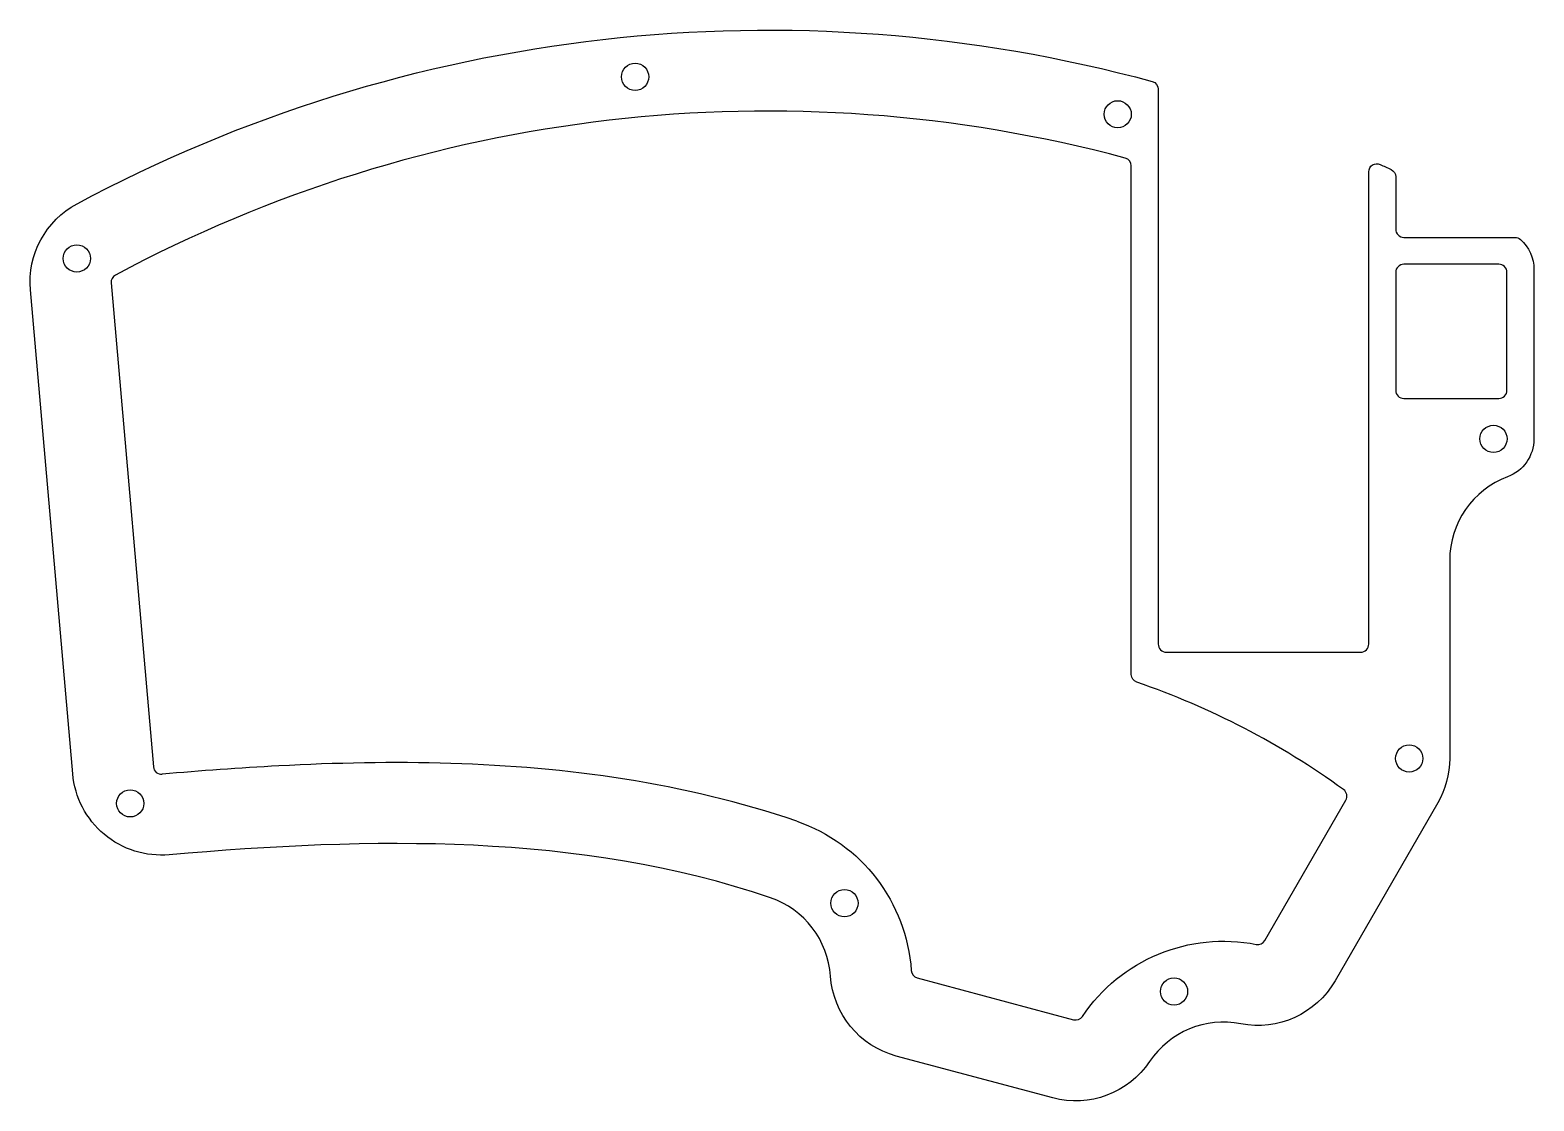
# Model space of a CAD drawing. Header units: millimetres. Extents: x 180 to 357, y 150 to 276.
import ezdxf

# ---------------------------------------------------------------- set-up
doc = ezdxf.new("R2010")
doc.units = ezdxf.units.MM

msp = doc.modelspace()

# ---------------------------------------------------------------- linework, layer by layer
for points in [[(196.17, 179.08, -0.414214), (184.82, 188.6), (179.84, 245.53, -0.299972), (185.32, 255.68, -0.191867), (311.83, 270.06, -0.338307), (312.53, 269.14), (312.53, 269.14), (312.53, 203.88, 0.414214), (313.48, 202.92), (336.34, 202.92, 0.414214), (337.3, 203.88), (337.3, 259.44, -0.547218), (338.65, 260.3, -0.002048), (339.92, 259.71, -0.290421), (340.47, 258.85), (340.47, 252.68, 0.414214), (341.42, 251.72), (354.51, 251.72, -0.184807), (355.14, 251.48, -0.213094), (356.73, 247.93), (356.73, 228.01, -0.31304), (353.63, 223.55, 0.31304), (346.82, 213.73), (346.82, 190.42, -0.131652), (345.42, 185.18), (333.33, 164.24, -0.320593), (322.23, 159.2, 0.301936), (311.52, 154.76, -0.320593), (300.11, 150.48), (281.71, 155.41, -0.320593), (273.97, 164.82, 0.301936), (266.91, 174.02)], [(270, 183.03, -0.301936), (283.47, 165.47, 0.320593), (284.18, 164.61), (302.58, 159.68, 0.320593), (303.61, 160.07, -0.301936), (324.07, 168.54, 0.320593), (325.08, 169), (334.6, 185.5, 0.384117), (334.34, 186.75, 0.074256), (310, 199.39, -0.320283), (309.36, 200.29), (309.36, 260.13, 0.339508), (308.65, 261.05, 0.19075), (189.83, 247.28, 0.299972), (189.33, 246.36), (194.31, 189.43, 0.414214), (195.34, 188.56)]]:
    msp.add_lwpolyline(points, format="xyb")
msp.add_lwpolyline([(352.6, 248.55), (341.42, 248.55, 0.414214), (340.47, 247.6), (340.47, 233.72, 0.414214), (341.42, 232.77), (352.6, 232.77, 0.414214), (353.56, 233.72), (353.56, 247.6, 0.414214)], format="xyb", close=True)
for centre in [(250.98, 270.61), (307.76, 266.2), (185.3, 249.24), (351.97, 228.01), (342.06, 190.42), (191.58, 185.13), (275.61, 173.39), (314.39, 163)]:
    msp.add_circle(centre, 1.6)
msp.add_open_spline([(270, 183.03), (263.35, 185.31), (256.58, 186.9), (242.96, 189.05), (236.12, 189.62), (222.5, 190.04), (215.73, 189.89), (204.43, 189.3), (199.85, 188.96), (195.34, 188.56)], degree=3, knots=[0, 0, 0, 0, 19.195815, 19.195815, 38.39163, 38.39163, 57.587446, 57.587446, 70.920653, 70.920653, 70.920653, 70.920653])
msp.add_open_spline([(266.91, 174.02), (244.54, 181.68), (219.72, 181.14), (196.17, 179.08)], degree=3)

doc.saveas('drawing.dxf')
